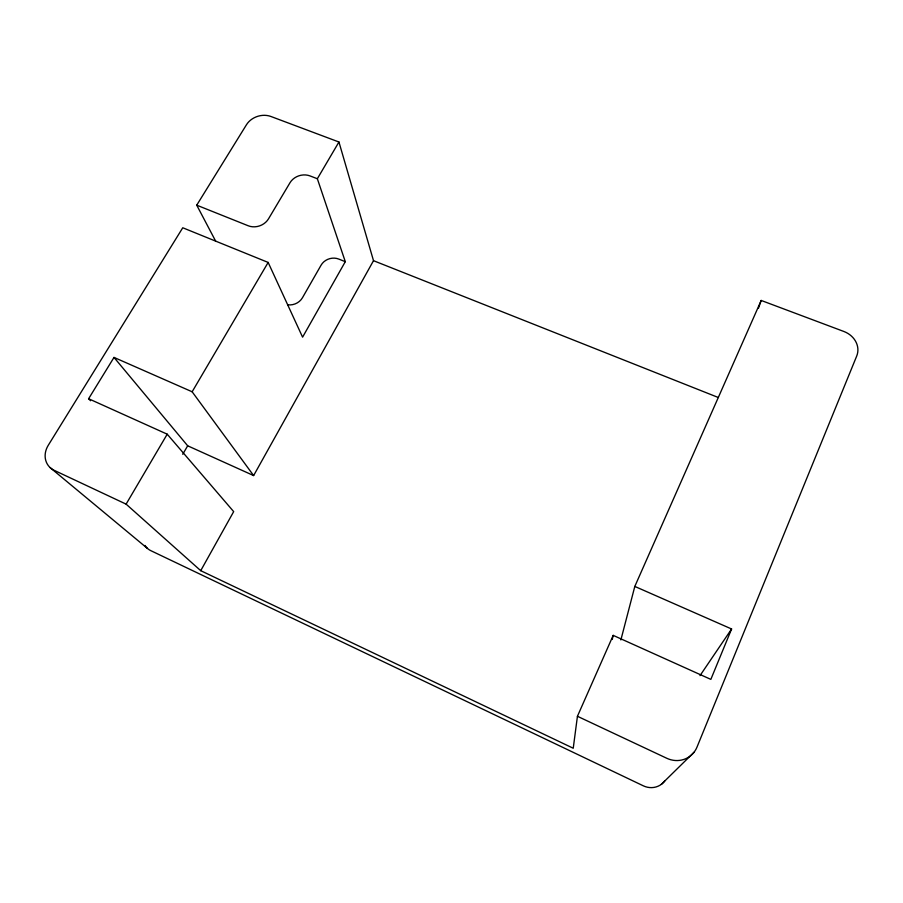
<?xml version="1.0" encoding="UTF-8"?>
<svg xmlns="http://www.w3.org/2000/svg" width="903" height="903" viewBox="0 0 903 903"><rect width="100%" height="100%" fill="white"/><g stroke="black" fill="none" stroke-linecap="round" stroke-linejoin="round"><path stroke-width="1.35" d="M577.435 716.282L666.82 758.294A23.749 22.507 49.8 0 0 696.992 747.12L856.71 356.042A21.243 18.478 15.2 0 0 843.876 331.48L761.184 300.451L634.809 586.431L731.599 628.985L710.842 679.383L613.193 635.373L577.435 716.282L573.236 748.248L200.726 570.673L126.104 504.134L54.203 470.339A20.679 17.789 -36.9 0 1 48.243 445.326L182.756 227.77L268.157 262.434L302.584 337.158L345.296 261.678L317.348 178.738L338.941 142.008L270.934 116.487A18.376 15.216 -18.1 0 0 246.429 124.795L196.73 205.173L215.772 241.349M612.245 639.448L613.193 635.373M620.88 639.922L634.809 586.431M758.418 308.363L761.184 300.451M90.548 400.751L88.607 398.731L114.004 357.419L187.677 445.8L253.63 475.576L373.503 260.685L338.941 142.008M200.726 570.673L233.674 511.617L167.213 434.185L88.607 398.731M182.745 454.288L187.677 445.8M126.104 504.134L167.213 434.185M253.63 475.576L192.147 391.778L268.157 262.434M700.017 675.625L731.599 628.985M661.38 784.335L694.023 752.267M317.348 178.738L310.011 175.916A15.024 12.744 -17.5 0 0 289.976 182.767L268.53 218.808A15.125 12.845 -20.2 0 1 248.223 225.773L196.73 205.173M373.503 260.685L718.37 397.523M345.296 261.678L338.76 259.071A13.263 11.592 -17.8 0 0 321.084 265.177L302.46 297.73A13.342 11.671 -20.8 0 1 287.797 304.796M114.004 357.419L192.147 391.778M50.252 467.72L147.471 548.448M664.743 781.072A18.771 17.834 56.2 0 1 643.32 785.824L150.745 550.627A16.66 14.899 -39.9 0 1 144.988 545.435"/></g></svg>
